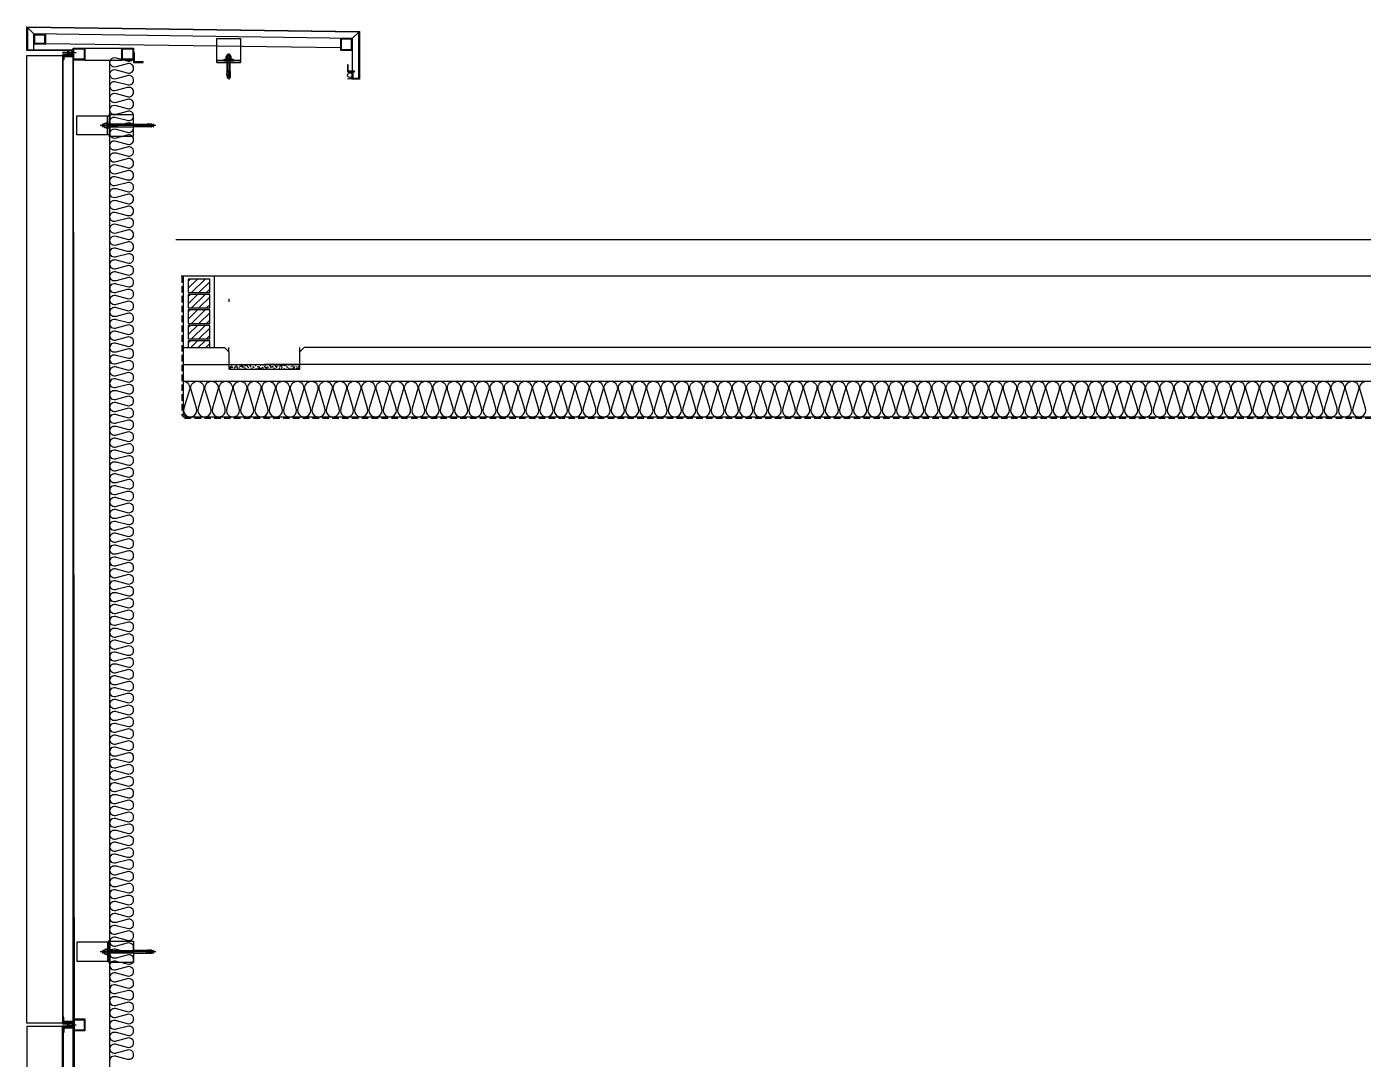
# Model space of a CAD drawing. Header units: millimetres. Extents: x -75040 to 92617, y -36837 to 48530.
# Drawn here: x 2950 to 8575, y 42805 to 47150 of the extents above; entities that cross this region are included whole.
import ezdxf

# ---------------------------------------------------------------- set-up
doc = ezdxf.new("R2010")
doc.units = ezdxf.units.MM
doc.header["$LTSCALE"] = 60
doc.linetypes.add('HID', pattern=[2.3, 1.5, -0.8])
for name, color, linetype in [('0-Sheet', 7, 'Continuous'), ('A-ELE-9', 9, 'Continuous'), ('A-ETC-8', 8, 'Continuous'), ('A-FIN', 6, 'Continuous'), ('A-FIN-8', 8, 'Continuous'), ('A-FIN-9', 7, 'Continuous'), ('A-FIN-HANDRAIL', 5, 'Continuous'), ('A-hat', 8, 'Continuous'), ('A-HAT-9', 9, 'Continuous'), ('A-HAT-MATL', 8, 'Continuous'), ('A-HAT-WIREMESH', 9, 'g_mesh'), ('A-WALL', 3, 'Continuous'), ('A-WP', 1, 'HID'), ('INSUL', 8, 'Continuous'), ('ISL', 251, 'Continuous')]:
    doc.layers.add(name, color=color, linetype=linetype)
doc.layers.add('NOPLOT', color=191, linetype='Continuous', plot=False)
doc.styles.add('Gdim', font='')
doc.styles.get('Gdim').set_extended_font_data('Dotum')
doc.linetypes.add('g_mesh', pattern='A,10,-0.8,["X",Gdim,S=0.6,R=0,X=-0.15,Y=-0.3],-0.8', length=11.6)

# ---------------------------------------------------------------- blocks, each defined once
blk = doc.blocks.new('A$Cab6a45e4')
at = {"layer": 'A-HAT-9'}
h = blk.add_hatch(dxfattribs=at)
h.set_pattern_fill('AR-SAND', color=256, scale=0.3)
h.set_pattern_definition([(37.5, (-113396.389, 321984.363), (-0.4800094, 14.6823971), [0, -11.5824, 0, -12.954, 0, -12.3825]), (7.5, (-113396.389, 321984.363), (13.4856985, 21.504753), [0, -6.2484, 0, -10.4394, 0, -4.0005]), (327.5, (-113405.761, 321984.363), (23.7297711, 0.04311554), [0, -3.81, 0, -13.716, 0, -17.907]), (317.5, (-113405.761, 321984.363), (22.9066936, 6.6878797), [0, -1.905, 0, -8.9916, 0, -10.287])])
h.paths.add_polyline_path([(0, 45), (300, 45), (300, 25), (0, 25)])
at = {"layer": 'A-FIN'}
for points in [[(-18, 116), (0, 98), (0, 25), (300, 25), (300, 98), (318, 116)], [(0, 45), (300, 45)]]:
    blk.add_lwpolyline(points, dxfattribs=at)
at = {"layer": 'NOPLOT'}
for p, q in [((0, 98), (0, 116)), ((300, 98), (300, 116))]:
    blk.add_line(p, q, dxfattribs=at)
blk = doc.blocks.new('A$C632c858f')
at = {"layer": 'A-ETC-8'}
blk.add_arc((-2.8, 0), 24, 341.8248, 18.1752, dxfattribs=at)
blk.add_ellipse((34, 0), major_axis=(7.59, 0), ratio=0.987937, dxfattribs=at)
at = {"layer": 'NOPLOT'}
blk.add_line((0, 0), (58.4, 0), dxfattribs=at)
for points in [[(0, 7.5), (41, 7.5)], [(0, -7.5), (41, -7.5)]]:
    blk.add_lwpolyline(points, dxfattribs=at)
blk = doc.blocks.new('A$Cae507117')
at = {"layer": 'A-ETC-8'}
for points in [[(-50, 0), (-50, -50), (0, -50), (0, 0)], [(-46.8, -3.2), (-46.8, -46.8), (-3.2, -46.8), (-3.2, -3.2)]]:
    blk.add_lwpolyline(points, close=True, dxfattribs=at)
blk = doc.blocks.new('너트 M12')
for p, q in [((-9, 0), (9, 0)), ((-9.5, -9), (-9.5, -0.5)), ((9, -9.5), (-9, -9.5)), ((0, -8.3), (0, -1.2)), ((9.5, -0.5), (9.5, -9))]:
    blk.add_line(p, q)
for centre, start, end in [((-9, -0.5), 90, 180), ((-9, -9), 180, 270), ((9, -0.5), 0, 90), ((9, -9), 270, 0)]:
    blk.add_arc(centre, 0.5, start, end)
at = {"extrusion": (0, 0, -1)}
for centre, major_axis, ratio, start_param, end_param in [((-4.8, -0.9), (-4.75, 0.31), 0.185359, -0.024388, 3.141593), ((4.8, -0.9), (4.75, 0.31), 0.185108, 3.141593, 6.30754), ((-4.8, -8.6), (4.75, 0.31), 0.187111, 0, 3.166211), ((4.8, -8.6), (-4.75, 0.31), 0.185991, 3.117121, 6.283185)]:
    blk.add_ellipse(centre, major_axis=major_axis, ratio=ratio, start_param=start_param, end_param=end_param, dxfattribs=at)
blk = doc.blocks.new('A$C72d8c3b6')
at = {"layer": 'A-ETC-8'}
for p, q in [((94, 0), (-141, 0)), ((-131, 4.5), (-129.5, 6)), ((-121, 4.5), (-131, 4.5)), ((-131, -4.5), (-131, 4.5)), ((-121, 6), (-129.5, 6)), ((-129.5, -6), (-129.5, 6)), ((0, 6), (-109.5, 6)), ((0, 6), (54, 6)), ((54, -6), (54, 6)), ((54, 6), (57, 6)), ((57, -6), (57, 6)), ((71, 4.5), (57, 4.5)), ((57.6, 6.2), (57.6, -6.2)), ((60.6, 6.2), (57.6, 6.2)), ((60.6, 6.2), (75.6, 6.2)), ((61.6, -2), (61.6, 2)), ((65.6, 1.5), (65.6, 2)), ((66.1, 1), (72.7, 1)), ((71, 4.5), (82, 6)), ((76.1, 2.7), (74.3, 1.5)), ((76.6, 5.2), (76.6, 3.5)), ((82, 6), (82.5, 6)), ((84, 4.5), (84, -4.5)), ((-120.8, -4.5), (-131, -4.5)), ((-131, -4.5), (-129.5, -6)), ((-121, -6), (-129.5, -6)), ((-109.5, -6), (0, -6)), ((54, -6), (0, -6)), ((57, -6), (54, -6)), ((71, -4.5), (57, -4.5)), ((60.6, -6.2), (57.6, -6.2)), ((75.6, -6.2), (60.6, -6.2)), ((65.6, -2), (65.6, -1.5)), ((66.1, -1), (72.7, -1)), ((82, -6), (71, -4.5)), ((76.1, -2.7), (74.3, -1.5)), ((76.6, -3.5), (76.6, -5.2)), ((82.5, -6), (82, -6))]:
    blk.add_line(p, q, dxfattribs=at)
for points in [[(-238.5, 40), (-103.5, 40), (-103.5, -40), (-238.5, -40)], [(-109.5, 15), (-109.5, -15), (-111.5, -15), (-111.5, 15)], [(-103.5, -40), (-109.5, -40), (-109.5, 40), (-103.5, 40)], [(-100, 44.5), (-100, -44.5), (0, -44.5), (0, 44.5)]]:
    blk.add_lwpolyline(points, close=True, dxfattribs=at)
blk.add_lwpolyline([(-103.5, 47.5), (-103.5, -47.5, 0.414214), (-102.5, -48.5), (-100, -48.5), (-100, 48.5), (-102.5, 48.5, 0.414214)], format="xyb", close=True, dxfattribs=at)
for centre, radius, start, end in [((63.6, 2), 2, 90, 180), ((63.6, 2), 2, 0, 90), ((66.1, 1.5), 0.5, 180, 270), ((72.7, 4), 3, 270, 303.6901), ((75.6, 5.2), 1, 0, 90), ((75.6, 3.5), 1, 303.6901, 0), ((82.5, 4.5), 1.5, 0, 90), ((63.6, -2), 2, 180, 270), ((63.6, -2), 2, 270, 0), ((66.1, -1.5), 0.5, 90, 180), ((72.7, -4), 3, 56.3099, 90), ((75.6, -5.2), 1, 270, 0), ((75.6, -3.5), 1, 0, 56.3099), ((82.5, -4.5), 1.5, 270, 0)]:
    blk.add_arc(centre, radius, start, end, dxfattribs=at)
at = {"layer": 'A-ETC-8', "rotation": 270}
blk.add_blockref('너트 M12', (-111.5, 0), dxfattribs=at)
blk = doc.blocks.new('M12-STUD ANCHOR')
at = {"layer": 'A-ETC-8'}
for p, q in [((17.8, 33.7), (17.8, 40.7)), ((28.2, 30.2), (18, 31.2)), ((18, 28.2), (18, 31.2)), ((18, 31.2), (29.2, 31.2)), ((28.2, 27.2), (18, 28.2)), ((28.7, 42.2), (19.2, 42.2)), ((28.7, 32.2), (19.2, 32.2)), ((22.7, 48), (23.9, 49.2)), ((34.7, 48), (22.7, 48)), ((22.7, -20.8), (22.7, 48)), ((23.3, 33.7), (23.3, 40.7)), ((33.5, 49.2), (23.9, 49.2)), ((23.9, -20.8), (23.9, 49.2)), ((28.2, 27.2), (28.2, 30.2)), ((39.5, 28.2), (28.2, 28.2)), ((28.7, 54.2), (28.7, -55.8)), ((28.7, 42.2), (38.2, 42.2)), ((28.7, 32.2), (38.2, 32.2)), ((29.2, 29.2), (29.2, 32.2)), ((39.5, 31.2), (29.2, 32.2)), ((39.5, 28.2), (29.2, 29.2)), ((33.5, 49.2), (34.7, 48)), ((33.5, -20.8), (33.5, 49.2)), ((34.2, 33.7), (34.2, 40.7)), ((34.7, -20.8), (34.7, 48)), ((39.5, 28.2), (39.5, 31.2)), ((39.7, 33.7), (39.7, 40.7)), ((20.5, -38.8), (21.7, -20.8)), ((28.7, -38.8), (20.5, -38.8)), ((21.7, -20.8), (24.3, -20.8)), ((22.7, -18.4), (34.7, -18.4)), ((22.7, -38.8), (22.7, -48.4)), ((22.7, -41.2), (34.7, -41.2)), ((22.7, -42.4), (34.7, -42.4)), ((22.7, -48.4), (28.7, -48.4)), ((28.7, -50.8), (22.7, -48.4)), ((28.7, -20.8), (24.8, -20.8)), ((25.8, -32.3), (32, -26.1)), ((26.2, -32.6), (32.3, -26.5)), ((31.1, -35.9), (27.5, -35.9)), ((31.1, -36.4), (27.5, -36.4)), ((35.7, -20.8), (28.7, -20.8)), ((31.1, -38.8), (28.7, -38.8)), ((28.7, -50.8), (34.7, -48.4)), ((34.7, -48.4), (28.7, -48.4)), ((32.3, -38.8), (36.9, -38.8)), ((34.7, -38.8), (34.7, -48.4)), ((36.9, -38.8), (35.7, -20.8))]:
    blk.add_line(p, q, dxfattribs=at)
for centre, radius, start, end in [((19.2, 40.7), 1.47, 90, 180), ((19.2, 33.7), 1.47, 180, 270), ((21.8, 40.7), 1.47, 360, 90), ((21.8, 33.7), 1.47, 270, 360), ((24.7, 40.7), 1.47, 90, 180), ((24.7, 33.7), 1.47, 180, 270), ((32.8, 40.7), 1.47, 360, 90), ((32.8, 33.7), 1.47, 270, 360), ((35.7, 40.7), 1.47, 90, 180), ((35.7, 33.7), 1.47, 180, 270), ((38.2, 40.7), 1.47, 360, 90), ((38.2, 33.7), 1.47, 270, 360), ((27.7, -21.9), 3.6, 161.9622, 315), ((27.7, -21.9), 3.12, 159.0667, 315), ((27.5, -34), 2.4, 135, 270), ((27.5, -34), 1.92, 135, 270), ((31.1, -25.3), 1.68, 315, 135), ((31.1, -25.3), 1.2, 315, 135), ((31.1, -37.6), 1.68, 314.4153, 90), ((31.1, -37.6), 1.2, 270, 90)]:
    blk.add_arc(centre, radius, start, end, dxfattribs=at)
blk = doc.blocks.new('A$C0e1dd578')
at = {"layer": '0-Sheet'}
for p, q in [((1397, -95.7), (1397, 98.4)), ((1400, 101.3), (1400, -98.7)), ((1358, -71.7), (1358, -68.7)), ((1358, -68.7), (1370, -68.7)), ((1370, -71.7), (1358, -71.7)), ((1370, -98.7), (1370, -71.7)), ((1400, -98.7), (1370, -98.7)), ((1373, -68.7), (1373, -95.7)), ((1373, -95.7), (1397, -95.7))]:
    blk.add_line(p, q, dxfattribs=at)
at = {"layer": 'A-ETC-8'}
for p, q in [((30, 91.3), (3, 118.3)), ((1370, 72.2), (30, 91.3)), ((30, 24.3), (30, 91.3)), ((1370, 72.2), (1397, 98.3)), ((1370, 72.2), (1370, -68.7)), ((1320, 32.6), (80, 49.5))]:
    blk.add_line(p, q, dxfattribs=at)
at = {"layer": 'A-ETC-8', "elevation": 0}
for points in [[(30, 89.5), (30, 49.5), (80, 49.5), (80, 89.5)], [(33.2, 86.3), (33.2, 52.7), (76.8, 52.7), (76.8, 86.3)], [(800, 71.3), (900, 71.3), (900, -28.7), (800, -28.7)], [(800, -20.7), (800, -28.7), (900, -28.7), (900, -20.7)], [(830, -20.7), (870, -20.7), (870, -16.7), (830, -16.7)], [(1350, -68.7), (1380, -68.7), (1380, -65.7), (1353, -65.7), (1353, -38.7), (1350, -38.7)]]:
    blk.add_lwpolyline(points, close=True, dxfattribs=at)
at = {"layer": 'A-ETC-8'}
blk.add_arc((1360, -162.4), 64.5, 81.0843, 98.9157, dxfattribs=at)
blk.add_ellipse((1360, -82.2), major_axis=(0, 10), ratio=0.999542, dxfattribs=at)
at = {"layer": 'A-FIN-9'}
for p, q in [((0, 21.3), (0, 121.3)), ((0, 121.3), (1400, 101.3)), ((1397, 98.3), (3, 118.3)), ((3, 118.3), (3, 24.3)), ((192, 21), (0, 21.3)), ((3, 24.3), (195, 24)), ((192, 14), (192, 21)), ((195, 14), (192, 14)), ((195, 24), (195, 14))]:
    blk.add_line(p, q, dxfattribs=at)
at = {"layer": 'A-ETC-8'}
for name, p in [('A$Cae507117', (1370, 72.2)), ('M12-STUD ANCHOR', (821.3, -44.9))]:
    blk.add_blockref(name, p, dxfattribs=at)
at = {"layer": 'A-ETC-8', "xscale": -1, "rotation": 180}
blk.add_blockref('A$C632c858f', (150, 13.5), dxfattribs=at)

msp = doc.modelspace()

# ---------------------------------------------------------------- hatches: boundary and pattern name
at = {"layer": 'A-hat', "lineweight": -3}
h = msp.add_hatch(dxfattribs=at)
h.set_pattern_fill('ANSI31', color=256, scale=7, style=0)
h.set_pattern_definition([(45, (-81041.643, 48410.12), (-15.715448, 15.715448), [])])
h.paths.add_polyline_path([(3720, 46088.5), (3630, 46088.5), (3630, 46031.5), (3720, 46031.5)])
h = msp.add_hatch(dxfattribs=at)
h.set_pattern_fill('ANSI31', color=256, scale=7, style=0)
h.set_pattern_definition([(45, (-81041.643, 48345.12), (-15.715448, 15.715448), [])])
h.paths.add_polyline_path([(3720, 46023.5), (3630, 46023.5), (3630, 45966.5), (3720, 45966.5)])
h = msp.add_hatch(dxfattribs=at)
h.set_pattern_fill('ANSI31', color=256, scale=7, style=0)
h.set_pattern_definition([(45, (-81041.643, 48280.12), (-15.715448, 15.715448), [])])
h.paths.add_polyline_path([(3720, 45958.5), (3630, 45958.5), (3630, 45901.5), (3720, 45901.5)])
h = msp.add_hatch(dxfattribs=at)
h.set_pattern_fill('ANSI31', color=256, scale=7, style=0)
h.set_pattern_definition([(45, (-81041.643, 48215.12), (-15.715448, 15.715448), [])])
h.paths.add_polyline_path([(3720, 45893.5), (3630, 45893.5), (3630, 45836.5), (3720, 45836.5)])
h = msp.add_hatch(dxfattribs=at)
h.set_pattern_fill('ANSI31', color=256, scale=7, style=0)
h.set_pattern_definition([(45, (-81041.643, 48150.12), (-15.715448, 15.715448), [])])
h.paths.add_polyline_path([(3720, 45828.5), (3630, 45828.5), (3630, 45800), (3720, 45800)])

# ---------------------------------------------------------------- linework, layer by layer
at = {"layer": 'A-ELE-9', "elevation": 0}
for points in [[(3100, 42957.5), (2950, 42957.5), (2950, 47028.7), (3100, 47028.7)], [(3100, 42942.5), (2950, 42942.5), (2950, 39507.5), (3100, 39507.5)]]:
    msp.add_lwpolyline(points, dxfattribs=at)
at = {"layer": 'A-ETC-8'}
for p, q in [((3195, 47059.7), (3350, 47059.7)), ((3145, 47009.7, 0), (3179.5, 14427.8)), ((3145, 14427.8), (3145, 47009.7)), ((3195, 47009.7), (3350, 47009.7))]:
    msp.add_line(p, q, dxfattribs=at)
at = {"layer": 'A-ETC-8', "elevation": 0}
for points in [[(3108, 47030.7), (3143, 47030.7), (3143, 47041.7), (3145, 47041.7), (3145, 47028.7), (3109.6, 47028.7, -0.226541), (3106, 47025), (3106, 47010.3), (3104, 47010.3), (3104, 47026.7, 0.414214)], [(3108, 42961.5), (3143, 42961.5), (3143, 42950.5), (3145, 42950.5), (3145, 42963.5), (3109.7, 42963.5, 0.226541), (3106, 42967.2), (3106, 42981.9), (3104, 42981.9), (3104, 42965.5, -0.414214)], [(3108, 42938.5), (3143, 42938.5), (3143, 42949.5), (3145, 42949.5), (3145, 42936.5), (3109.7, 42936.5, -0.226541), (3106, 42932.8), (3106, 42918.1), (3104, 42918.1), (3104, 42934.5, 0.414214)]]:
    msp.add_lwpolyline(points, format="xyb", close=True, dxfattribs=at)
msp.add_lwpolyline([(3400, 47000), (3440, 47000), (3440, 47003), (3403, 47003), (3403, 47040), (3400, 47040)], close=True, dxfattribs=at)
at = {"layer": 'A-FIN'}
for p, q in [((3740, 45800), (3740, 46100)), ((3608, 45800), (3782, 45800)), ((24392, 45800), (4118, 45800))]:
    msp.add_line(p, q, dxfattribs=at)
at = {"layer": 'A-FIN', "elevation": 0}
for points in [[(3141, 47024.7), (3141, 47028.7), (3100, 47028.7), (3100, 42957.5), (3141, 42957.5), (3141, 42961.5), (3104, 42961.5), (3104, 47024.7), (3141, 47024.7)], [(3141, 39511.5), (3141, 39507.5), (3100, 39507.5), (3100, 42942.5), (3141, 42942.5), (3141, 42938.5), (3104, 42938.5), (3104, 39511.5), (3141, 39511.5)]]:
    msp.add_lwpolyline(points, close=True, dxfattribs=at)
at = {"layer": 'A-FIN-8'}
for p, q in [((3608, 46100, 0), (3608, 45518.2, 0)), ((3608, 46100, 0), (3608, 45518.2, 0)), ((3608, 45658), (24492, 45658)), ((3618.2, 45508, 0), (3608, 45518.2, 0)), ((3618.2, 45508), (24481.8, 45508))]:
    msp.add_line(p, q, dxfattribs=at)
at = {"layer": 'A-FIN-HANDRAIL', "color": 251}
msp.add_line((3800, 46005), (3800, 45993), dxfattribs=at)
at = {"layer": 'A-HAT-MATL'}
msp.add_line((3300, 14427.8), (3300, 47009.7), dxfattribs=at)
at = {"layer": 'A-HAT-MATL', "elevation": 0}
for points in [[(3400, 46225, 0.524856), (3372.9, 46243.7), (3327.1, 46231.3, -1.449198), (3327.1, 46268.7), (3372.9, 46256.3, 0.524856), (3400, 46275, 0.524856), (3372.9, 46293.7), (3327.1, 46281.3, -1.449198), (3327.1, 46318.7), (3372.9, 46306.3, 0.524856), (3400, 46325, 0.524856), (3372.9, 46343.7), (3327.1, 46331.3, -1.449198), (3327.1, 46368.7), (3372.9, 46356.3, 0.524856), (3400, 46375, 0.524856), (3372.9, 46393.7), (3327.1, 46381.3, -1.449198), (3327.1, 46418.7), (3372.9, 46406.3, 0.524856), (3400, 46425, 0.524856), (3372.9, 46443.7), (3327.1, 46431.3, -1.449198), (3327.1, 46468.7), (3372.9, 46456.3, 0.524856), (3400, 46475, 0.524856), (3372.9, 46493.7), (3327.1, 46481.3, -1.449198), (3327.1, 46518.7), (3372.9, 46506.3, 0.524856), (3400, 46525, 0.524856), (3372.9, 46543.7), (3327.1, 46531.3, -1.449198), (3327.1, 46568.7), (3372.9, 46556.3, 0.524856), (3400, 46575, 0.524856), (3372.9, 46593.7), (3327.1, 46581.3, -1.449198), (3327.1, 46618.7), (3372.9, 46606.3, 0.524856), (3400, 46625, 0.524856), (3372.9, 46643.7), (3327.1, 46631.3, -1.449198), (3327.1, 46668.7), (3372.9, 46656.3, 0.524856), (3400, 46675, 0.524856), (3372.9, 46693.7), (3327.1, 46681.3, -1.449198), (3327.1, 46718.7), (3372.9, 46706.3, 0.524856), (3400, 46725, 0.524856), (3372.9, 46743.7), (3327.1, 46731.3, -1.449198), (3327.1, 46768.7), (3372.9, 46756.3, 0.524856), (3400, 46775, 0.524856), (3372.9, 46793.7), (3327.1, 46781.3, -1.449198), (3327.1, 46818.7), (3372.9, 46806.3, 0.524856), (3400, 46825, 0.524856), (3372.9, 46843.7), (3327.1, 46831.3, -1.449198), (3327.1, 46868.7), (3372.9, 46856.3, 0.524856), (3400, 46875, 0.524856), (3372.9, 46893.7), (3327.1, 46881.3, -1.449198), (3327.1, 46918.7), (3372.9, 46906.3, 0.524856), (3400, 46925, 0.524856), (3372.9, 46943.7), (3327.1, 46931.3, -1.449198), (3327.1, 46968.7), (3372.9, 46956.3, 0.524856), (3400, 46975, 0.524856), (3372.9, 46993.7), (3327.1, 46981.3, -1.449198), (3327.1, 47018.7), (3372.9, 47006.3, 0.524856), (3400, 47025)], [(3300, 42800, -0.524856), (3327.1, 42818.7), (3372.9, 42806.3, 1.449198), (3372.9, 42843.7), (3327.1, 42831.3, -0.524856), (3300, 42850, -0.524856), (3327.1, 42868.7), (3372.9, 42856.3, 1.449198), (3372.9, 42893.7), (3327.1, 42881.3, -0.524856), (3300, 42900, -0.524856), (3327.1, 42918.7), (3372.9, 42906.3, 1.449198), (3372.9, 42943.7), (3327.1, 42931.3, -0.524856), (3300, 42950, -0.524856), (3327.1, 42968.7), (3372.9, 42956.3, 1.449198), (3372.9, 42993.7), (3327.1, 42981.3, -0.524856), (3300, 43000, -0.524856), (3327.1, 43018.7), (3372.9, 43006.3, 1.449198), (3372.9, 43043.7), (3327.1, 43031.3, -0.524856), (3300, 43050, -0.524856), (3327.1, 43068.7), (3372.9, 43056.3, 1.449198), (3372.9, 43093.7), (3327.1, 43081.3, -0.524856), (3300, 43100, -0.524856), (3327.1, 43118.7), (3372.9, 43106.3, 1.449198), (3372.9, 43143.7), (3327.1, 43131.3, -0.524856), (3300, 43150, -0.524856), (3327.1, 43168.7), (3372.9, 43156.3, 1.449198), (3372.9, 43193.7), (3327.1, 43181.3, -0.524856), (3300, 43200, -0.524856), (3327.1, 43218.7), (3372.9, 43206.3, 1.449198), (3372.9, 43243.7), (3327.1, 43231.3, -0.524856), (3300, 43250, -0.524856), (3327.1, 43268.7), (3372.9, 43256.3, 1.449198), (3372.9, 43293.7), (3327.1, 43281.3, -0.524856), (3300, 43300, -0.524856), (3327.1, 43318.7), (3372.9, 43306.3, 1.449198), (3372.9, 43343.7), (3327.1, 43331.3, -0.524856), (3300, 43350, -0.524856), (3327.1, 43368.7), (3372.9, 43356.3, 1.449198), (3372.9, 43393.7), (3327.1, 43381.3, -0.524856), (3300, 43400, -0.524856), (3327.1, 43418.7), (3372.9, 43406.3, 1.449198), (3372.9, 43443.7), (3327.1, 43431.3, -0.524856), (3300, 43450, -0.524856), (3327.1, 43468.7), (3372.9, 43456.3, 1.449198), (3372.9, 43493.7), (3327.1, 43481.3, -0.524856), (3300, 43500, -0.524856), (3327.1, 43518.7), (3372.9, 43506.3, 1.449198), (3372.9, 43543.7), (3327.1, 43531.3, -0.524856), (3300, 43550, -0.524856), (3327.1, 43568.7), (3372.9, 43556.3, 1.449198), (3372.9, 43593.7), (3327.1, 43581.3, -0.524856), (3300, 43600, -0.524856), (3327.1, 43618.7), (3372.9, 43606.3, 1.449198), (3372.9, 43643.7), (3327.1, 43631.3, -0.524856), (3300, 43650, -0.524856), (3327.1, 43668.7), (3372.9, 43656.3, 1.449198), (3372.9, 43693.7), (3327.1, 43681.3, -0.524856), (3300, 43700, -0.524856), (3327.1, 43718.7), (3372.9, 43706.3, 1.449198), (3372.9, 43743.7), (3327.1, 43731.3, -0.524856), (3300, 43750, -0.524856), (3327.1, 43768.7), (3372.9, 43756.3, 1.449198), (3372.9, 43793.7), (3327.1, 43781.3, -0.524856), (3300, 43800, -0.524856), (3327.1, 43818.7), (3372.9, 43806.3, 1.449198), (3372.9, 43843.7), (3327.1, 43831.3, -0.524856), (3300, 43850, -0.524856), (3327.1, 43868.7), (3372.9, 43856.3, 1.449198), (3372.9, 43893.7), (3327.1, 43881.3, -0.524856), (3300, 43900, -0.524856), (3327.1, 43918.7), (3372.9, 43906.3, 1.449198), (3372.9, 43943.7), (3327.1, 43931.3, -0.524856), (3300, 43950, -0.524856), (3327.1, 43968.7), (3372.9, 43956.3, 1.449198), (3372.9, 43993.7), (3327.1, 43981.3, -0.524856), (3300, 44000, -0.524856), (3327.1, 44018.7), (3372.9, 44006.3, 1.449198), (3372.9, 44043.7), (3327.1, 44031.3, -0.524856), (3300, 44050, -0.524856), (3327.1, 44068.7), (3372.9, 44056.3, 1.449198), (3372.9, 44093.7), (3327.1, 44081.3, -0.524856), (3300, 44100, -0.524856), (3327.1, 44118.7), (3372.9, 44106.3, 1.449198), (3372.9, 44143.7), (3327.1, 44131.3, -0.524856), (3300, 44150, -0.524856), (3327.1, 44168.7), (3372.9, 44156.3, 1.449198), (3372.9, 44193.7), (3327.1, 44181.3, -0.524856), (3300, 44200, -0.524856), (3327.1, 44218.7), (3372.9, 44206.3, 1.449198), (3372.9, 44243.7), (3327.1, 44231.3, -0.524856), (3300, 44250, -0.524856), (3327.1, 44268.7), (3372.9, 44256.3, 1.449198), (3372.9, 44293.7), (3327.1, 44281.3, -0.524856), (3300, 44300, -0.524856), (3327.1, 44318.7), (3372.9, 44306.3, 1.449198), (3372.9, 44343.7), (3327.1, 44331.3, -0.524856), (3300, 44350, -0.524856), (3327.1, 44368.7), (3372.9, 44356.3, 1.449198), (3372.9, 44393.7), (3327.1, 44381.3, -0.524856), (3300, 44400, -0.524856), (3327.1, 44418.7), (3372.9, 44406.3, 1.449198), (3372.9, 44443.7), (3327.1, 44431.3, -0.524856), (3300, 44450, -0.524856), (3327.1, 44468.7), (3372.9, 44456.3, 1.449198), (3372.9, 44493.7), (3327.1, 44481.3, -0.524856), (3300, 44500, -0.524856), (3327.1, 44518.7), (3372.9, 44506.3, 1.449198), (3372.9, 44543.7), (3327.1, 44531.3, -0.524856), (3300, 44550, -0.524856), (3327.1, 44568.7), (3372.9, 44556.3, 1.449198), (3372.9, 44593.7), (3327.1, 44581.3, -0.524856), (3300, 44600, -0.524856), (3327.1, 44618.7), (3372.9, 44606.3, 1.449198), (3372.9, 44643.7), (3327.1, 44631.3, -0.524856), (3300, 44650, -0.524856), (3327.1, 44668.7), (3372.9, 44656.3, 1.449198), (3372.9, 44693.7), (3327.1, 44681.3, -0.524856), (3300, 44700, -0.524856), (3327.1, 44718.7), (3372.9, 44706.3, 1.449198), (3372.9, 44743.7), (3327.1, 44731.3, -0.524856), (3300, 44750, -0.524856), (3327.1, 44768.7), (3372.9, 44756.3, 1.449198), (3372.9, 44793.7), (3327.1, 44781.3, -0.524856), (3300, 44800, -0.524856), (3327.1, 44818.7), (3372.9, 44806.3, 1.449198), (3372.9, 44843.7), (3327.1, 44831.3, -0.524856), (3300, 44850, -0.524856), (3327.1, 44868.7), (3372.9, 44856.3, 1.449198), (3372.9, 44893.7), (3327.1, 44881.3, -0.524856), (3300, 44900, -0.524856), (3327.1, 44918.7), (3372.9, 44906.3, 1.449198), (3372.9, 44943.7), (3327.1, 44931.3, -0.524856), (3300, 44950, -0.524856), (3327.1, 44968.7), (3372.9, 44956.3, 1.449198), (3372.9, 44993.7), (3327.1, 44981.3, -0.524856), (3300, 45000, -0.524856), (3327.1, 45018.7), (3372.9, 45006.3, 1.449198), (3372.9, 45043.7), (3327.1, 45031.3, -0.524856), (3300, 45050, -0.524856), (3327.1, 45068.7), (3372.9, 45056.3, 1.449198), (3372.9, 45093.7), (3327.1, 45081.3, -0.524856), (3300, 45100, -0.524856), (3327.1, 45118.7), (3372.9, 45106.3, 1.449198), (3372.9, 45143.7), (3327.1, 45131.3, -0.524856), (3300, 45150, -0.524856), (3327.1, 45168.7), (3372.9, 45156.3, 1.449198), (3372.9, 45193.7), (3327.1, 45181.3, -0.524856), (3300, 45200, -0.524856), (3327.1, 45218.7), (3372.9, 45206.3, 1.449198), (3372.9, 45243.7), (3327.1, 45231.3, -0.524856), (3300, 45250, -0.524856), (3327.1, 45268.7), (3372.9, 45256.3, 1.449198), (3372.9, 45293.7), (3327.1, 45281.3, -0.524856), (3300, 45300, -0.524856), (3327.1, 45318.7), (3372.9, 45306.3, 1.449198), (3372.9, 45343.7), (3327.1, 45331.3, -0.524856), (3300, 45350, -0.524856), (3327.1, 45368.7), (3372.9, 45356.3, 1.449198), (3372.9, 45393.7), (3327.1, 45381.3, -0.524856), (3300, 45400, -0.524856), (3327.1, 45418.7), (3372.9, 45406.3, 1.449198), (3372.9, 45443.7), (3327.1, 45431.3, -0.524856), (3300, 45450, -0.524856), (3327.1, 45468.7), (3372.9, 45456.3, 1.449198), (3372.9, 45493.7), (3327.1, 45481.3, -0.524856), (3300, 45500, -0.524856), (3327.1, 45518.7), (3372.9, 45506.3, 1.449198), (3372.9, 45543.7), (3327.1, 45531.3, -0.524856), (3300, 45550, -0.524856), (3327.1, 45568.7), (3372.9, 45556.3, 1.449198), (3372.9, 45593.7), (3327.1, 45581.3, -0.524856), (3300, 45600, -0.524856), (3327.1, 45618.7), (3372.9, 45606.3, 1.449198), (3372.9, 45643.7), (3327.1, 45631.3, -0.524856), (3300, 45650, -0.524856), (3327.1, 45668.7), (3372.9, 45656.3, 1.449198), (3372.9, 45693.7), (3327.1, 45681.3, -0.524856), (3300, 45700, -0.524856), (3327.1, 45718.7), (3372.9, 45706.3, 1.449198), (3372.9, 45743.7), (3327.1, 45731.3, -0.524856), (3300, 45750, -0.524856), (3327.1, 45768.7), (3372.9, 45756.3, 1.449198), (3372.9, 45793.7), (3327.1, 45781.3, -0.524856), (3300, 45800, -0.524856), (3327.1, 45818.7), (3372.9, 45806.3, 1.449198), (3372.9, 45843.7), (3327.1, 45831.3, -0.524856), (3300, 45850, -0.524856), (3327.1, 45868.7), (3372.9, 45856.3, 1.449198), (3372.9, 45893.7), (3327.1, 45881.3, -0.524856), (3300, 45900, -0.524856), (3327.1, 45918.7), (3372.9, 45906.3, 1.449198), (3372.9, 45943.7), (3327.1, 45931.3, -0.524856), (3300, 45950, -0.524856), (3327.1, 45968.7), (3372.9, 45956.3, 1.449198), (3372.9, 45993.7), (3327.1, 45981.3, -0.524856), (3300, 46000, -0.524856), (3327.1, 46018.7), (3372.9, 46006.3, 1.449198), (3372.9, 46043.7), (3327.1, 46031.3, -0.524856), (3300, 46050, -0.524856), (3327.1, 46068.7), (3372.9, 46056.3, 1.449198), (3372.9, 46093.7), (3327.1, 46081.3, -0.524856), (3300, 46100, -0.524856), (3327.1, 46118.7), (3372.9, 46106.3, 1.449198), (3372.9, 46143.7), (3327.1, 46131.3, -0.524856), (3300, 46150, -0.524856), (3327.1, 46168.7), (3372.9, 46156.3, 1.449198), (3372.9, 46193.7), (3327.1, 46181.3, -0.524856), (3300, 46200, -0.524856), (3327.1, 46218.7), (3372.9, 46206.3, 0.524933), (3400, 46225)]]:
    msp.add_lwpolyline(points, format="xyb", dxfattribs=at)
at = {"layer": 'A-HAT-WIREMESH', "ltscale": 0.6}
for p, q in [((3608, 45729), (3800, 45729)), ((24392, 45729), (3950, 45729))]:
    msp.add_line(p, q, dxfattribs=at)
at = {"layer": 'A-WALL', "elevation": 0}
for points in [[(3630, 46088.5), (3630, 46031.5), (3720, 46031.5), (3720, 46088.5)], [(3630, 46023.5), (3630, 45966.5), (3720, 45966.5), (3720, 46023.5)], [(3630, 45958.5), (3630, 45901.5), (3720, 45901.5), (3720, 45958.5)], [(3630, 45893.5), (3630, 45836.5), (3720, 45836.5), (3720, 45893.5)], [(3630, 45828.5), (3630, 45800), (3720, 45800), (3720, 45828.5)]]:
    msp.add_lwpolyline(points, close=True, dxfattribs=at)
at = {"layer": 'A-WP', "ltscale": 0.3}
for p, q in [((3603, 46100, 0), (3603, 45515.1, 0)), ((3615.1, 45503, 0), (3603, 45515.1, 0)), ((3615.1, 45503), (24484.9, 45503))]:
    msp.add_line(p, q, dxfattribs=at)
at = {"layer": 'INSUL'}
for p, q in [((24250, 46253.3), (3578, 46253.3)), ((24392, 46100), (3600, 46100))]:
    msp.add_line(p, q, dxfattribs=at)
at = {"layer": 'ISL'}
msp.add_lwpolyline([(3608, 45658, -0.509267), (3634.5, 45621.6), (3611.5, 45544.4, 1.372593), (3664.5, 45544.4), (3641.5, 45621.6, -0.509267), (3668, 45658, -0.509267), (3694.5, 45621.6), (3671.5, 45544.4, 1.372593), (3724.5, 45544.4), (3701.5, 45621.6, -0.509267), (3728, 45658, -0.509267), (3754.5, 45621.6), (3731.5, 45544.4, 1.372593), (3784.5, 45544.4), (3761.5, 45621.6, -0.509267), (3788, 45658, -0.509267), (3814.5, 45621.6), (3791.5, 45544.4, 1.372593), (3844.5, 45544.4), (3821.5, 45621.6, -0.509267), (3848, 45658, -0.509267), (3874.5, 45621.6), (3851.5, 45544.4, 1.372593), (3904.5, 45544.4), (3881.5, 45621.6, -0.509267), (3908, 45658, -0.509267), (3934.5, 45621.6), (3911.5, 45544.4, 1.372593), (3964.5, 45544.4), (3941.5, 45621.6, -0.509267), (3968, 45658, -0.509267), (3994.5, 45621.6), (3971.5, 45544.4, 1.372593), (4024.5, 45544.4), (4001.5, 45621.6, -0.509267), (4028, 45658, -0.509267), (4054.5, 45621.6), (4031.5, 45544.4, 1.372593), (4084.5, 45544.4), (4061.5, 45621.6, -0.509267), (4088, 45658, -0.509267), (4114.5, 45621.6), (4091.5, 45544.4, 1.372593), (4144.5, 45544.4), (4121.5, 45621.6, -0.509267), (4148, 45658, -0.509267), (4174.5, 45621.6), (4151.5, 45544.4, 1.372593), (4204.5, 45544.4), (4181.5, 45621.6, -0.509267), (4208, 45658, -0.509267), (4234.5, 45621.6), (4211.5, 45544.4, 1.372593), (4264.5, 45544.4), (4241.5, 45621.6, -0.509267), (4268, 45658, -0.509267), (4294.5, 45621.6), (4271.5, 45544.4, 1.372593), (4324.5, 45544.4), (4301.5, 45621.6, -0.509267), (4328, 45658, -0.509267), (4354.5, 45621.6), (4331.5, 45544.4, 1.372593), (4384.5, 45544.4), (4361.5, 45621.6, -0.509267), (4388, 45658, -0.509267), (4414.5, 45621.6), (4391.5, 45544.4, 1.372593), (4444.5, 45544.4), (4421.5, 45621.6, -0.509267), (4448, 45658, -0.509267), (4474.5, 45621.6), (4451.5, 45544.4, 1.372593), (4504.5, 45544.4), (4481.5, 45621.6, -0.509267), (4508, 45658, -0.509267), (4534.5, 45621.6), (4511.5, 45544.4, 1.372593), (4564.5, 45544.4), (4541.5, 45621.6, -0.509267), (4568, 45658, -0.509267), (4594.5, 45621.6), (4571.5, 45544.4, 1.372593), (4624.5, 45544.4), (4601.5, 45621.6, -0.509267), (4628, 45658, -0.509267), (4654.5, 45621.6), (4631.5, 45544.4, 1.372593), (4684.5, 45544.4), (4661.5, 45621.6, -0.509267), (4688, 45658, -0.509267), (4714.5, 45621.6), (4691.5, 45544.4, 1.372593), (4744.5, 45544.4), (4721.5, 45621.6, -0.509267), (4748, 45658, -0.509267), (4774.5, 45621.6), (4751.5, 45544.4, 1.372593), (4804.5, 45544.4), (4781.5, 45621.6, -0.509267), (4808, 45658, -0.509267), (4834.5, 45621.6), (4811.5, 45544.4, 1.372593), (4864.5, 45544.4), (4841.5, 45621.6, -0.509267), (4868, 45658, -0.509267), (4894.5, 45621.6), (4871.5, 45544.4, 1.372593), (4924.5, 45544.4), (4901.5, 45621.6, -0.509267), (4928, 45658, -0.509267), (4954.5, 45621.6), (4931.5, 45544.4, 1.372593), (4984.5, 45544.4), (4961.5, 45621.6, -0.509267), (4988, 45658, -0.509267), (5014.5, 45621.6), (4991.5, 45544.4, 1.372593), (5044.5, 45544.4), (5021.5, 45621.6, -0.509267), (5048, 45658, -0.509267), (5074.5, 45621.6), (5051.5, 45544.4, 1.372593), (5104.5, 45544.4), (5081.5, 45621.6, -0.509267), (5108, 45658, -0.509267), (5134.5, 45621.6), (5111.5, 45544.4, 1.372593), (5164.5, 45544.4), (5141.5, 45621.6, -0.509267), (5168, 45658, -0.509267), (5194.5, 45621.6), (5171.5, 45544.4, 1.372593), (5224.5, 45544.4), (5201.5, 45621.6, -0.509267), (5228, 45658, -0.509267), (5254.5, 45621.6), (5231.5, 45544.4, 1.372593), (5284.5, 45544.4), (5261.5, 45621.6, -0.509267), (5288, 45658, -0.509267), (5314.5, 45621.6), (5291.5, 45544.4, 1.372593), (5344.5, 45544.4), (5321.5, 45621.6, -0.509267), (5348, 45658, -0.509267), (5374.5, 45621.6), (5351.5, 45544.4, 1.372593), (5404.5, 45544.4), (5381.5, 45621.6, -0.509267), (5408, 45658, -0.509267), (5434.5, 45621.6), (5411.5, 45544.4, 1.372593), (5464.5, 45544.4), (5441.5, 45621.6, -0.509267), (5468, 45658, -0.509267), (5494.5, 45621.6), (5471.5, 45544.4, 1.372593), (5524.5, 45544.4), (5501.5, 45621.6, -0.509267), (5528, 45658, -0.509267), (5554.5, 45621.6), (5531.5, 45544.4, 1.372593), (5584.5, 45544.4), (5561.5, 45621.6, -0.509267), (5588, 45658, -0.509267), (5614.5, 45621.6), (5591.5, 45544.4, 1.372593), (5644.5, 45544.4), (5621.5, 45621.6, -0.509267), (5648, 45658, -0.509267), (5674.5, 45621.6), (5651.5, 45544.4, 1.372593), (5704.5, 45544.4), (5681.5, 45621.6, -0.509267), (5708, 45658, -0.509267), (5734.5, 45621.6), (5711.5, 45544.4, 1.372593), (5764.5, 45544.4), (5741.5, 45621.6, -0.509267), (5768, 45658, -0.509267), (5794.5, 45621.6), (5771.5, 45544.4, 1.372593), (5824.5, 45544.4), (5801.5, 45621.6, -0.509267), (5828, 45658, -0.509267), (5854.5, 45621.6), (5831.5, 45544.4, 1.372593), (5884.5, 45544.4), (5861.5, 45621.6, -0.509267), (5888, 45658, -0.509267), (5914.5, 45621.6), (5891.5, 45544.4, 1.372593), (5944.5, 45544.4), (5921.5, 45621.6, -0.509267), (5948, 45658, -0.509267), (5974.5, 45621.6), (5951.5, 45544.4, 1.372593), (6004.5, 45544.4), (5981.5, 45621.6, -0.509267), (6008, 45658, -0.509267), (6034.5, 45621.6), (6011.5, 45544.4, 1.372593), (6064.5, 45544.4), (6041.5, 45621.6, -0.509267), (6068, 45658, -0.509267), (6094.5, 45621.6), (6071.5, 45544.4, 1.372593), (6124.5, 45544.4), (6101.5, 45621.6, -0.509267), (6128, 45658, -0.509267), (6154.5, 45621.6), (6131.5, 45544.4, 1.372593), (6184.5, 45544.4), (6161.5, 45621.6, -0.509267), (6188, 45658, -0.509267), (6214.5, 45621.6), (6191.5, 45544.4, 1.372593), (6244.5, 45544.4), (6221.5, 45621.6, -0.509267), (6248, 45658, -0.509267), (6274.5, 45621.6), (6251.5, 45544.4, 1.372593), (6304.5, 45544.4), (6281.5, 45621.6, -0.509267), (6308, 45658, -0.509267), (6334.5, 45621.6), (6311.5, 45544.4, 1.372593), (6364.5, 45544.4), (6341.5, 45621.6, -0.509267), (6368, 45658, -0.509267), (6394.5, 45621.6), (6371.5, 45544.4, 1.372593), (6424.5, 45544.4), (6401.5, 45621.6, -0.509267), (6428, 45658, -0.509267), (6454.5, 45621.6), (6431.5, 45544.4, 1.372593), (6484.5, 45544.4), (6461.5, 45621.6, -0.509267), (6488, 45658, -0.509267), (6514.5, 45621.6), (6491.5, 45544.4, 1.372593), (6544.5, 45544.4), (6521.5, 45621.6, -0.509267), (6548, 45658, -0.509267), (6574.5, 45621.6), (6551.5, 45544.4, 1.372593), (6604.5, 45544.4), (6581.5, 45621.6, -0.509267), (6608, 45658, -0.509267), (6634.5, 45621.6), (6611.5, 45544.4, 1.372593), (6664.5, 45544.4), (6641.5, 45621.6, -0.509267), (6668, 45658, -0.509267), (6694.5, 45621.6), (6671.5, 45544.4, 1.372593), (6724.5, 45544.4), (6701.5, 45621.6, -0.509267), (6728, 45658, -0.509267), (6754.5, 45621.6), (6731.5, 45544.4, 1.372593), (6784.5, 45544.4), (6761.5, 45621.6, -0.509267), (6788, 45658, -0.509267), (6814.5, 45621.6), (6791.5, 45544.4, 1.372593), (6844.5, 45544.4), (6821.5, 45621.6, -0.509267), (6848, 45658, -0.509267), (6874.5, 45621.6), (6851.5, 45544.4, 1.372593), (6904.5, 45544.4), (6881.5, 45621.6, -0.509267), (6908, 45658, -0.509267), (6934.5, 45621.6), (6911.5, 45544.4, 1.372593), (6964.5, 45544.4), (6941.5, 45621.6, -0.509267), (6968, 45658, -0.509267), (6994.5, 45621.6), (6971.5, 45544.4, 1.372593), (7024.5, 45544.4), (7001.5, 45621.6, -0.509267), (7028, 45658, -0.509267), (7054.5, 45621.6), (7031.5, 45544.4, 1.372593), (7084.5, 45544.4), (7061.5, 45621.6, -0.509267), (7088, 45658, -0.509267), (7114.5, 45621.6), (7091.5, 45544.4, 1.372593), (7144.5, 45544.4), (7121.5, 45621.6, -0.509267), (7148, 45658, -0.509267), (7174.5, 45621.6), (7151.5, 45544.4, 1.372593), (7204.5, 45544.4), (7181.5, 45621.6, -0.509267), (7208, 45658, -0.509267), (7234.5, 45621.6), (7211.5, 45544.4, 1.372593), (7264.5, 45544.4), (7241.5, 45621.6, -0.509267), (7268, 45658, -0.509267), (7294.5, 45621.6), (7271.5, 45544.4, 1.372593), (7324.5, 45544.4), (7301.5, 45621.6, -0.509267), (7328, 45658, -0.509267), (7354.5, 45621.6), (7331.5, 45544.4, 1.372593), (7384.5, 45544.4), (7361.5, 45621.6, -0.509267), (7388, 45658, -0.509267), (7414.5, 45621.6), (7391.5, 45544.4, 1.372593), (7444.5, 45544.4), (7421.5, 45621.6, -0.509267), (7448, 45658, -0.509267), (7474.5, 45621.6), (7451.5, 45544.4, 1.372593), (7504.5, 45544.4), (7481.5, 45621.6, -0.509267), (7508, 45658, -0.509267), (7534.5, 45621.6), (7511.5, 45544.4, 1.372593), (7564.5, 45544.4), (7541.5, 45621.6, -0.509267), (7568, 45658, -0.509267), (7594.5, 45621.6), (7571.5, 45544.4, 1.372593), (7624.5, 45544.4), (7601.5, 45621.6, -0.509267), (7628, 45658, -0.509267), (7654.5, 45621.6), (7631.5, 45544.4, 1.372593), (7684.5, 45544.4), (7661.5, 45621.6, -0.509267), (7688, 45658, -0.509267), (7714.5, 45621.6), (7691.5, 45544.4, 1.372593), (7744.5, 45544.4), (7721.5, 45621.6, -0.509267), (7748, 45658, -0.509267), (7774.5, 45621.6), (7751.5, 45544.4, 1.372593), (7804.5, 45544.4), (7781.5, 45621.6, -0.509267), (7808, 45658, -0.509267), (7834.5, 45621.6), (7811.5, 45544.4, 1.372593), (7864.5, 45544.4), (7841.5, 45621.6, -0.509267), (7868, 45658, -0.509267), (7894.5, 45621.6), (7871.5, 45544.4, 1.372593), (7924.5, 45544.4), (7901.5, 45621.6, -0.509267), (7928, 45658, -0.509267), (7954.5, 45621.6), (7931.5, 45544.4, 1.372593), (7984.5, 45544.4), (7961.5, 45621.6, -0.509267), (7988, 45658, -0.509267), (8014.5, 45621.6), (7991.5, 45544.4, 1.372593), (8044.5, 45544.4), (8021.5, 45621.6, -0.509267), (8048, 45658, -0.509267), (8074.5, 45621.6), (8051.5, 45544.4, 1.372593), (8104.5, 45544.4), (8081.5, 45621.6, -0.509267), (8108, 45658, -0.509267), (8134.5, 45621.6), (8111.5, 45544.4, 1.372593), (8164.5, 45544.4), (8141.5, 45621.6, -0.509267), (8168, 45658, -0.509267), (8194.5, 45621.6), (8171.5, 45544.4, 1.372593), (8224.5, 45544.4), (8201.5, 45621.6, -0.509267), (8228, 45658, -0.509267), (8254.5, 45621.6), (8231.5, 45544.4, 1.372593), (8284.5, 45544.4), (8261.5, 45621.6, -0.509267), (8288, 45658, -0.509267), (8314.5, 45621.6), (8291.5, 45544.4, 1.372593), (8344.5, 45544.4), (8321.5, 45621.6, -0.509267), (8348, 45658, -0.509267), (8374.5, 45621.6), (8351.5, 45544.4, 1.372593), (8404.5, 45544.4), (8381.5, 45621.6, -0.509267), (8408, 45658, -0.509267), (8434.5, 45621.6), (8411.5, 45544.4, 1.372593), (8464.5, 45544.4), (8441.5, 45621.6, -0.509267), (8468, 45658, -0.509267), (8494.5, 45621.6), (8471.5, 45544.4, 1.372593), (8524.5, 45544.4), (8501.5, 45621.6, -0.509267), (8528, 45658, -0.509267), (8554.5, 45621.6), (8531.5, 45544.4, 1.372593), (8584.5, 45544.4), (8561.5, 45621.6, -0.509267), (8588, 45658, -0.509267)], format="xyb", dxfattribs=at)

# ---------------------------------------------------------------- block references
at = {"layer": 'A-ETC-8', "xscale": -1, "rotation": 180}
for name, p in [('A$Cae507117', (3195, 47009.7)), ('A$Cae507117', (3400, 47009.7)), ('A$C72d8c3b6', (3400, 43257.5)), ('A$Cae507117', (3195, 42925))]:
    msp.add_blockref(name, p, dxfattribs=at)
at = {"layer": 'A-ETC-8'}
for name, p in [('A$C72d8c3b6', (3400, 46734.7)), ('A$C632c858f', (3100, 42950))]:
    msp.add_blockref(name, p, dxfattribs=at)
at = {"layer": 'A-FIN'}
msp.add_blockref('A$Cab6a45e4', (3800, 45684), dxfattribs=at)
at = {"layer": 'A-FIN-9'}
msp.add_blockref('A$C0e1dd578', (2950, 47028.7), dxfattribs=at)

doc.saveas('drawing.dxf')
